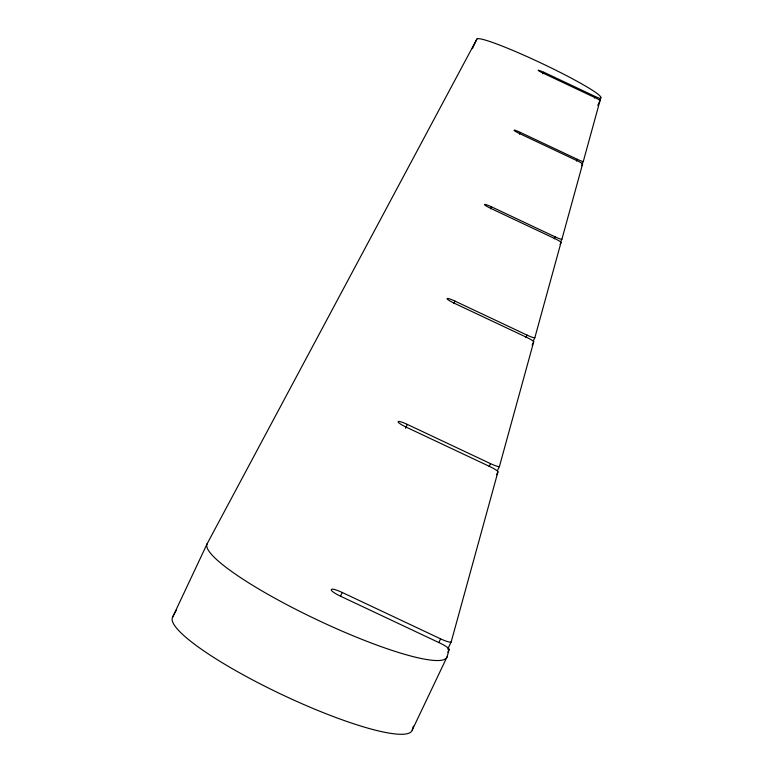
<?xml version="1.0" encoding="UTF-8"?>
<svg xmlns="http://www.w3.org/2000/svg" width="773" height="773" viewBox="0 0 773 773"><rect width="100%" height="100%" fill="white"/><g stroke="black" fill="none" stroke-linecap="round" stroke-linejoin="round"><path stroke-width="1.16" d="M599.471 100.877L600.853 97.601A68.546 5.778 25.3 0 0 540.984 63.019A68.546 5.778 25.3 0 0 476.883 39.085L207.193 543.67L172.64 617.105A132.473 23.084 25.3 0 0 283.652 695.4A132.473 23.084 25.3 0 0 412.26 730.012L447.113 656.75L449.132 649.407A11.257 1.826 25.5 0 0 439.46 642.836L340.787 596.331A11.218 1.807 25.3 0 1 331.298 589.847L331.472 589.403A11.218 1.807 25.3 0 1 342.265 592.495L440.6 638.846A11.18 1.797 25.5 0 0 451.21 641.851L497.957 471.839A9.518 1.304 25.4 0 0 489.715 466.506L406.26 427.16A9.489 1.295 25.3 0 1 398.143 421.894L398.269 421.575A9.489 1.295 25.3 0 1 407.323 424.416L490.526 463.645A9.46 1.285 25.4 0 0 499.445 466.428L533.718 341.763A8.242 0.976 25.4 0 0 526.539 337.299L454.234 303.2A8.223 0.976 25.3 0 1 447.152 298.774M533.244 341.048L534.839 337.704L561.043 242.393A7.266 0.763 25.4 0 0 554.676 238.548L490.903 208.459A7.257 0.754 25.3 0 1 484.613 204.652M560.512 242.181L561.913 239.224L582.6 163.992A6.503 0.609 25.3 0 0 576.89 160.62L519.833 133.7A6.493 0.609 25.3 0 1 514.19 130.357M582.04 164.108L583.296 161.46L600.041 100.548A5.884 0.502 25.3 0 0 594.862 97.562L543.255 73.203A5.875 0.493 25.3 0 1 538.124 70.227A5.875 0.493 25.3 0 1 543.612 72.276M412.26 730.012L412.956 727.567M413.236 726.591L413.381 726.108M472.371 48.67L476.883 39.085M542.907 73.754L543.661 72.15L595.171 96.461A5.865 0.493 25.3 0 0 600.611 98.48M519.495 134.183L520.335 132.415L577.267 159.286A6.474 0.609 25.3 0 0 583.296 161.46M490.594 208.826L491.522 206.855L555.159 236.876A7.237 0.754 25.4 0 0 561.913 239.224M453.848 303.644L455.036 301.141L527.147 335.153A8.203 0.966 25.4 0 0 534.839 337.704M405.496 428.271L407.323 424.416M340.545 596.128L342.265 592.495M594.418 98.065L595.171 96.461M599.713 99.997L600.853 97.601M597.761 105.36L600.041 100.548M576.436 161.045L577.267 159.286M581.76 165.76L582.6 163.992M554.222 238.847L555.159 236.876M560.106 244.365L561.043 242.393M525.959 337.656L527.147 335.153M532.124 345.125L533.718 341.763M489.154 466.534L490.526 463.645M497.619 470.274L499.445 466.428M496.575 474.738L497.957 471.839M438.871 642.469L440.6 638.846M447.76 649.098L451.21 641.851M447.828 652.141L449.132 649.407M172.64 617.105L176.582 609.665M447.113 656.75A132.647 21.625 25.3 0 1 318.988 620.709A132.647 21.625 25.3 0 1 207.193 543.67M447.248 298.542A8.223 0.976 25.3 0 1 455.036 301.141M484.69 204.468A7.257 0.754 25.3 0 1 491.522 206.855M514.248 130.212A6.493 0.609 25.3 0 1 520.335 132.415"/></g></svg>
